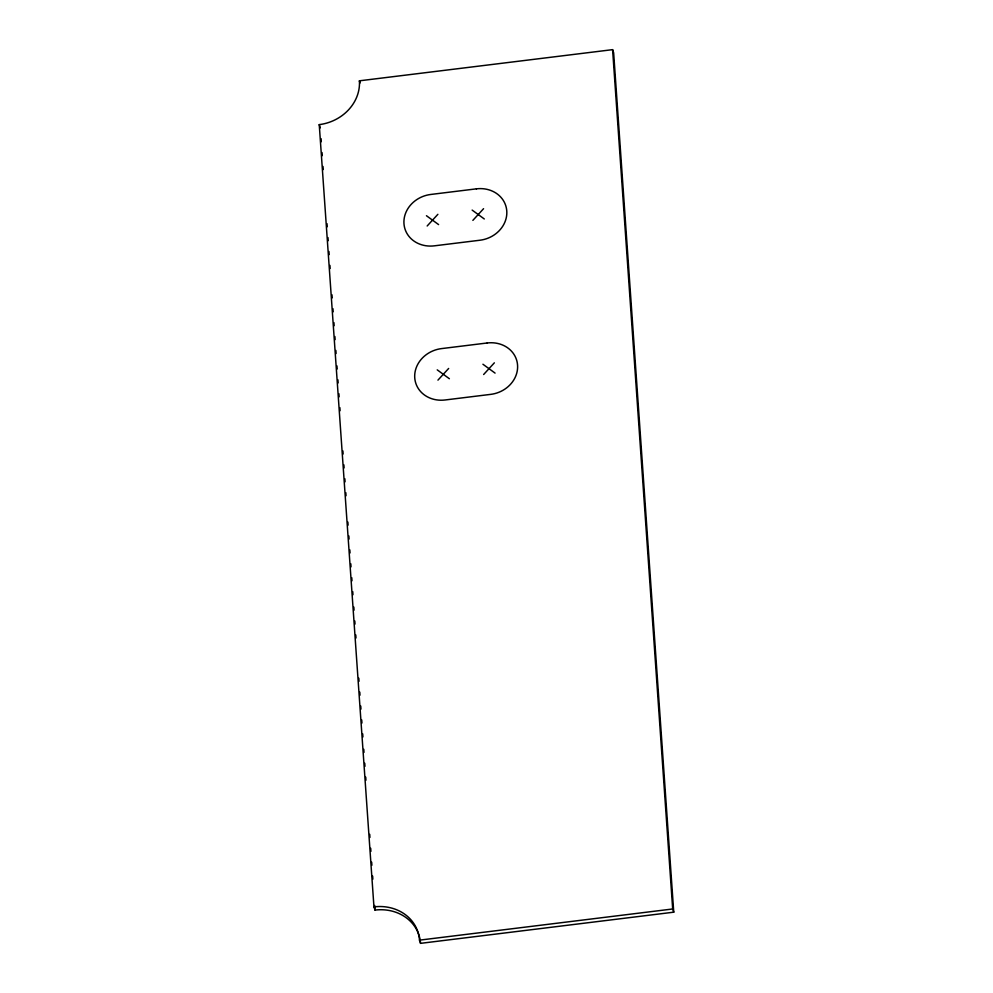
<?xml version="1.0" encoding="UTF-8"?>
<svg xmlns="http://www.w3.org/2000/svg" width="993" height="993" viewBox="0 0 993 993"><rect width="100%" height="100%" fill="white"/><g stroke="black" fill="none" stroke-linecap="round" stroke-linejoin="round"><path stroke-width="1.49" d="M427.164 225.994L437.876 214.314M472.867 220.372L483.566 208.691M437.95 380.133L448.65 368.453M483.641 374.51L494.353 362.83M359.404 80.818L612.594 49.65L613.649 52.852L673.75 912.182L420.548 943.35A43.394 38.367 -18.3 0 0 375.019 910.085L373.951 906.882L319.249 124.621A43.394 38.367 -18.3 0 0 359.404 80.818L360.111 82.953M373.951 906.882A43.394 38.367 -18.3 0 1 419.493 940.148L672.683 908.98L673.75 912.182M472.147 210.094L484.286 218.969M426.444 215.717L438.596 224.592M482.921 364.232L495.073 373.107M437.23 369.855L449.37 378.73M319.249 124.621L320.317 127.836M419.493 940.148L420.548 943.35M612.594 49.65L672.683 908.98M321.074 138.648L321.285 141.738M322.042 152.562L322.253 155.653M323.01 166.476L323.234 169.567M327.02 223.686L327.231 226.776M327.988 237.6L328.199 240.691M328.956 251.502L329.179 254.605M329.937 265.416L330.148 268.507M331.985 294.797L332.208 297.888M332.965 308.711L333.176 311.802M333.933 322.626L334.144 325.716M334.902 336.54L335.125 339.631M335.882 350.455L336.093 353.545M336.962 365.908L337.173 368.999M337.93 379.822L338.154 382.913M338.911 393.737L339.122 396.828M339.879 407.651L340.09 410.742M342.908 450.934L343.119 454.024M343.876 464.848L344.099 467.939M344.856 478.763L345.067 481.853M345.825 492.677L346.036 495.768M347.873 522.057L348.096 525.148M348.853 535.959L349.064 539.062M349.821 549.874L350.045 552.977M350.802 563.788L351.013 566.879M351.77 577.703L351.981 580.793M352.738 591.617L352.962 594.708M353.831 607.083L354.042 610.174M354.799 620.997L355.01 624.088M355.767 634.912L355.99 638.002M358.796 678.194L359.019 681.285M359.776 692.109L359.987 695.199M360.744 706.023L360.956 709.114M361.713 719.937L361.936 723.028M362.693 733.852L362.904 736.943M363.773 749.305L363.984 752.396M364.741 763.22L364.965 766.311M365.722 777.134L365.933 780.225M369.719 834.331L369.93 837.434M370.687 848.245L370.91 851.336M371.667 862.16L371.879 865.251M372.636 876.074L372.847 879.165M374.684 905.455L375.019 910.085M476.429 188.844L430.726 194.467A28.934 25.582 -18.3 0 0 403.965 223.673A28.934 25.582 -18.3 0 0 434.313 245.842L480.016 240.219A28.934 25.582 -18.3 0 0 506.778 211.012A28.934 25.582 -18.3 0 0 476.429 188.844M487.203 342.982L441.5 348.605A28.934 25.582 -18.3 0 0 414.739 377.812A28.934 25.582 -18.3 0 0 445.1 399.98L490.79 394.358A28.934 25.582 -18.3 0 0 517.564 365.151A28.934 25.582 -18.3 0 0 487.203 342.982"/></g></svg>
